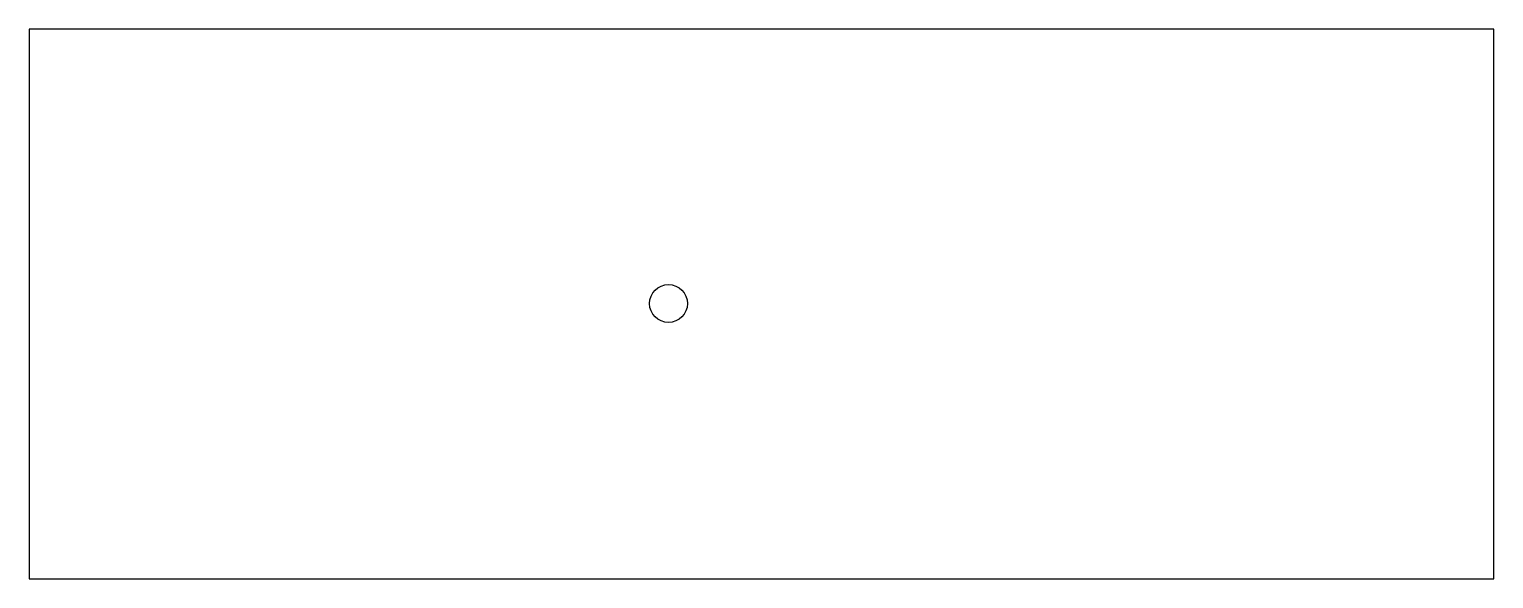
# Model space of a CAD drawing. Header units: millimetres. Extents: x -60 to 60, y -76 to -31.
import ezdxf

# ---------------------------------------------------------------- set-up
doc = ezdxf.new("R2010")
doc.units = ezdxf.units.MM

msp = doc.modelspace()

# ---------------------------------------------------------------- linework, layer by layer
at = {"color": 7, "linetype": 'Continuous', "lineweight": 25}
for p, q in [((-60, -30.79), (-60, -75.79)), ((60, -30.79), (-60, -30.79)), ((60, -75.79), (60, -30.79)), ((-60, -75.79), (60, -75.79))]:
    msp.add_line(p, q, dxfattribs=at)
msp.add_circle((-7.62, -53.25), 1.55, dxfattribs=at)

doc.saveas('drawing.dxf')
